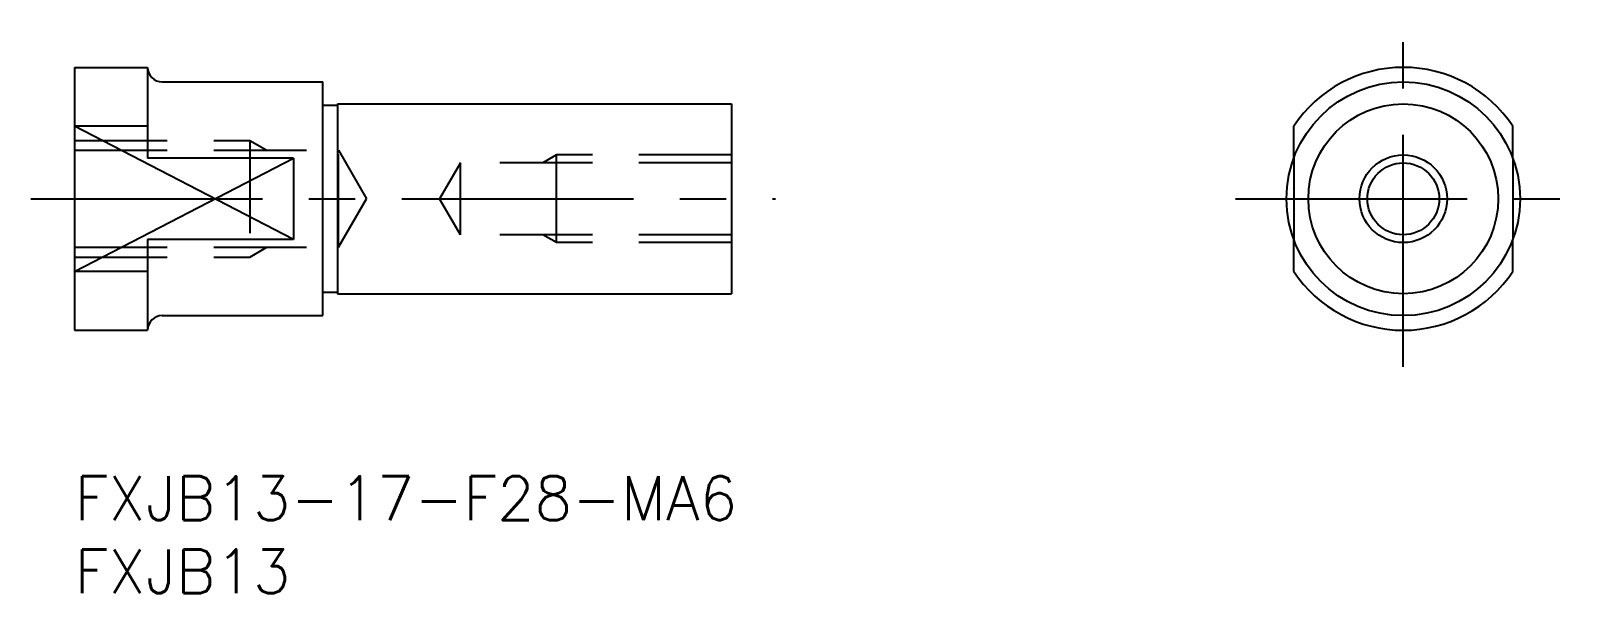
# Model space of a CAD drawing. Extents: x -3 to 103, y -8 to 30.
import ezdxf

# ---------------------------------------------------------------- set-up
doc = ezdxf.new("R2010")
doc.units = 0
doc.header["$LTSCALE"] = 0.5
doc.linetypes.add('CENTER', pattern=[50.8, 31.75, -6.35, 6.35, -6.35])
doc.linetypes.add('DASHED', pattern=[19.05, 12.7, -6.35])
for name, color, linetype in [('MSM_CENTER', 1, 'CENTER'), ('MSM_CONTINUOUS', 7, 'CONTINUOUS'), ('MSM_DASHED', 4, 'DASHED'), ('MSM_NARROW', 5, 'CONTINUOUS'), ('MSM_PART_NUMBER', 7, 'CONTINUOUS')]:
    doc.layers.add(name, color=color, linetype=linetype)
doc.styles.get("Standard").update_dxf_attribs({"font": 'txt.shx', "height": 3, "bigfont": 'bigfont.shx'})

msp = doc.modelspace()

# ---------------------------------------------------------------- linework, layer by layer
at = {"layer": 'MSM_CENTER'}
for p, q in [((91, 7.5), (91, 30.5)), ((-3, 19), (48, 19)), ((79.5, 19), (102.5, 19))]:
    msp.add_line(p, q, dxfattribs=at)
at = {"layer": 'MSM_CONTINUOUS'}
for p, q in [((0, 28), (0, 10)), ((0, 28), (5, 28)), ((5, 28), (5, 21.78)), ((6, 27), (17, 27)), ((17, 11), (17, 27)), ((17, 25.4), (18, 25.4)), ((18, 25.5), (45, 25.5)), ((18, 25.5), (18, 12.5)), ((45, 25.5), (45, 12.5)), ((5, 23.97), (0, 23.97)), ((83.5, 21.78), (83.5, 23.97)), ((98.5, 21.78), (98.5, 23.97)), ((15, 21.78), (5, 21.78)), ((15, 21.78), (15, 16.22)), ((15, 16.22), (5, 16.22)), ((5, 16.22), (5, 10)), ((83.5, 14.03), (83.5, 16.22)), ((98.5, 14.03), (98.5, 16.22)), ((5, 14.03), (0, 14.03)), ((17, 12.6), (18, 12.6)), ((18, 12.5), (45, 12.5)), ((6, 11), (17, 11)), ((0, 10), (5, 10))]:
    msp.add_line(p, q, dxfattribs=at)
for radius in [8, 6.5, 2.46]:
    msp.add_circle((91, 19), radius, dxfattribs=at)
for centre, radius, start, end in [((6, 28), 1, 180, 270), ((91, 19), 9, 33.5573, 146.4427), ((91, 19), 9, 213.5573, 326.4427), ((6, 10), 1, 90, 180)]:
    msp.add_arc(centre, radius, start, end, dxfattribs=at)
at = {"layer": 'MSM_DASHED'}
for p, q in [((0, 23), (12, 23)), ((0, 22.32), (18.08, 22.32)), ((12, 23), (12, 15)), ((12, 23), (13.17, 22.32)), ((18.08, 22.32), (20, 19)), ((18.08, 15.68), (18.08, 22.32)), ((26.42, 21.46), (25, 19)), ((26.42, 16.54), (26.42, 21.46)), ((45, 21.46), (26.42, 21.46)), ((33, 22), (32.06, 21.46)), ((45, 22), (33, 22)), ((33, 16), (33, 22)), ((83.5, 21.78), (83.5, 16.22)), ((98.5, 21.78), (98.5, 16.22)), ((18.08, 15.68), (20, 19)), ((26.42, 16.54), (25, 19)), ((45, 16.54), (26.42, 16.54)), ((33, 16), (32.06, 16.54)), ((45, 16), (33, 16)), ((0, 15.68), (18.08, 15.68)), ((0, 15), (12, 15)), ((12, 15), (13.17, 15.68))]:
    msp.add_line(p, q, dxfattribs=at)
at = {"layer": 'MSM_NARROW'}
for p, q in [((15, 16.22), (0, 23.97)), ((0, 14.03), (15, 21.78))]:
    msp.add_line(p, q, dxfattribs=at)
msp.add_circle((91, 19), 3, dxfattribs=at)

# ---------------------------------------------------------------- texts
at = {"layer": 'MSM_PART_NUMBER'}
for s, p in [('FXJB13-17-F28-MA6', (0, -3)), ('FXJB13', (0, -8))]:
    msp.add_text(s, height=3, dxfattribs=at).set_placement(p)

doc.saveas('drawing.dxf')
